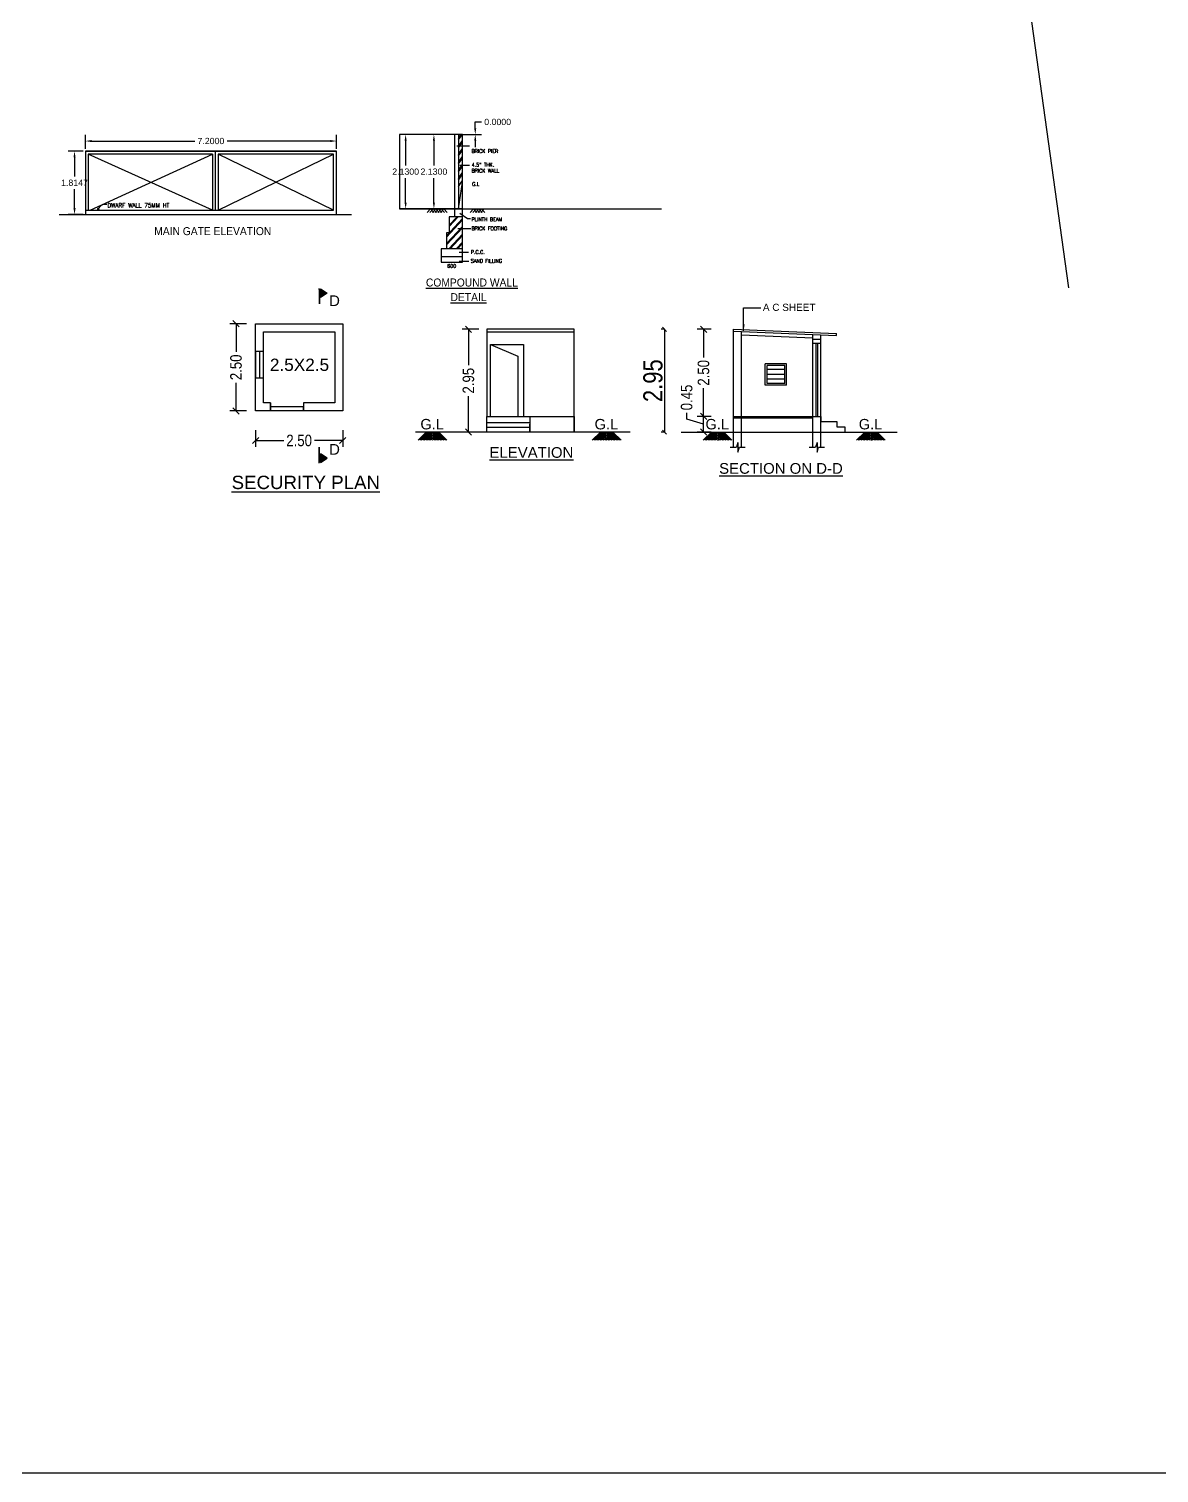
# Model space of a CAD drawing. Header units: metres. Extents: x 574 to 1032, y -195 to -67.
# Drawn here: x 657.76 to 690.17, y -190.21 to -148.79 of the extents above; entities that cross this region are included whole.
import ezdxf

# ---------------------------------------------------------------- set-up
doc = ezdxf.new("R2010")
doc.units = ezdxf.units.M
doc.header["$LTSCALE"] = 20
doc.header["$MEASUREMENT"] = 0
doc.header["$PDMODE"] = 2
doc.linetypes.add('DOT2', pattern=[0.125, 0, -0.125])
for name, color, linetype in [('BLK_1_FLR_1_CHAJJA', 6, 'Continuous'), ('COMPOUNDWALL', 58, 'Continuous'), ('CYAN', 4, 'Continuous'), ('DIM', 4, 'Continuous'), ('GREEN', 3, 'Continuous'), ('GUARD_ROOM', 2, 'Continuous'), ('MAIN_GATE', 57, 'Continuous'), ('RED', 1, 'Continuous'), ('SNO', 6, 'Continuous'), ('TEXT', 3, 'Continuous'), ('txt', 2, 'Continuous'), ('WALL', 4, 'Continuous'), ('YELLOW', 2, 'Continuous')]:
    doc.layers.add(name, color=color, linetype=linetype)
doc.styles.get("Standard").update_dxf_attribs({"font": 'arial.ttf'})
doc.styles.add('style1', font='ARIALN.TTF')
doc.styles.add('T', font='ROMI____.pfb', dxfattribs={"width": 1.2, "height": 24})
doc.styles.add('T1', font='ROMANS.shx', dxfattribs={"width": 0.96, "height": 4})
doc.dimstyles.new('main dim', dxfattribs={"dimtxt": 0.15, "dimasz": 0.12, "dimexe": 0.1, "dimexo": 0.1, "dimgap": 0.05, "dimtad": 1, "dimzin": 3, "dimdsep": 46, "dimtxsty": 'style1', "dimblk": 'OBLIQUE', "dimcen": 0.125, "dimclrd": 8, "dimclre": 8, "dimclrt": 7, "dimadec": 0, "dimazin": 0, "dimtfac": 0.8, "dimtix": 1, "dimtofl": 0, "dimtmove": 2, "dimatfit": 0, "dimfxl": 0, "dimtolj": 1, "dimtzin": 0, "dimarcsym": 0})
doc.dimstyles.new('Rj Approval Inner', dxfattribs={"dimtxt": 0.23, "dimasz": 0.18, "dimexe": 0.18, "dimexo": 0.0625, "dimgap": 0.09, "dimtad": 0, "dimzin": 0, "dimdsep": 46, "dimtxsty": 'style1', "dimblk": 'OBLIQUE', "dimcen": 0.09, "dimclrd": 8, "dimclre": 8, "dimclrt": 256, "dimadec": 0, "dimazin": 0, "dimtfac": 1, "dimtofl": 0, "dimtmove": 1, "dimatfit": 3, "dimfxl": 0, "dimtolj": 1, "dimtzin": 0, "dimlwd": -1, "dimlwe": -1, "dimarcsym": 0})
doc.dimstyles.get("Standard").update_dxf_attribs({"dimtxt": 0.18, "dimasz": 0.18, "dimexe": 0.18, "dimexo": 0.0625, "dimgap": 0.09, "dimtad": 0, "dimtih": 1, "dimtoh": 1, "dimdec": 4, "dimzin": 0, "dimdsep": 46, "dimtxsty": 'Standard', "dimcen": 0.09, "dimadec": 0, "dimazin": 0, "dimtfac": 1, "dimtdec": 4, "dimtofl": 0, "dimtmove": 0, "dimatfit": 3, "dimfxl": 0, "dimtolj": 1, "dimtzin": 0, "dimarcsym": 0})

# ---------------------------------------------------------------- blocks, each defined once
blk = doc.blocks.new('*D130')
at = {"layer": 'COMPOUNDWALL', "color": 0, "lineweight": -2}
for p, q in [((670.026, -151.823), (669.199, -151.823)), ((669.379, -152.003), (669.379, -152.707)), ((669.379, -153.773), (669.379, -153.07)), ((670.026, -153.953), (669.199, -153.953))]:
    blk.add_line(p, q, dxfattribs=at)
at = {"layer": 'COMPOUNDWALL', "color": 0}
for points in [[(669.349, -152.003), (669.409, -152.003), (669.379, -151.823)], [(669.349, -153.773), (669.409, -153.773), (669.379, -153.953)]]:
    blk.add_solid(points, dxfattribs=at)
at = {"layer": 'Defpoints', "color": 0}
for p in [(669.379, -151.823), (670.088, -151.823), (670.088, -153.953)]:
    blk.add_point(p, dxfattribs=at)
at = {"layer": 'COMPOUNDWALL', "color": 0, "insert": (669.379, -152.888), "char_height": 0.18, "attachment_point": 5}
blk.add_mtext('\\A1;2.1300', dxfattribs=at)
blk = doc.blocks.new('*D131')
at = {"layer": 'COMPOUNDWALL', "color": 0, "lineweight": -2}
for p, q in [((670.026, -151.823), (668.388, -151.823)), ((668.568, -152.003), (668.568, -152.707)), ((668.568, -153.773), (668.568, -153.07)), ((670.026, -153.953), (668.388, -153.953))]:
    blk.add_line(p, q, dxfattribs=at)
at = {"layer": 'COMPOUNDWALL', "color": 0}
for points in [[(668.538, -152.003), (668.598, -152.003), (668.568, -151.823)], [(668.538, -153.773), (668.598, -153.773), (668.568, -153.953)]]:
    blk.add_solid(points, dxfattribs=at)
at = {"layer": 'Defpoints', "color": 0}
for p in [(670.088, -151.823), (668.568, -153.953), (670.088, -153.953)]:
    blk.add_point(p, dxfattribs=at)
at = {"layer": 'COMPOUNDWALL', "color": 0, "insert": (668.568, -152.888), "char_height": 0.18, "attachment_point": 5}
blk.add_mtext('\\A1;2.1300', dxfattribs=at)
blk = doc.blocks.new('*D132')
at = {"layer": 'COMPOUNDWALL', "color": 0, "lineweight": -2}
for p, q in [((670.564, -151.643), (670.564, -151.463)), ((670.564, -151.463), (670.744, -151.463)), ((670.151, -151.823), (670.744, -151.823)), ((670.151, -151.823), (670.744, -151.823)), ((670.564, -152.003), (670.564, -152.183))]:
    blk.add_line(p, q, dxfattribs=at)
at = {"layer": 'COMPOUNDWALL', "color": 0}
for points in [[(670.534, -151.643), (670.594, -151.643), (670.564, -151.823)], [(670.534, -152.003), (670.594, -152.003), (670.564, -151.823)]]:
    blk.add_solid(points, dxfattribs=at)
at = {"layer": 'Defpoints', "color": 0}
for p in [(670.088, -151.823), (670.088, -151.823), (670.564, -151.823)]:
    blk.add_point(p, dxfattribs=at)
at = {"layer": 'COMPOUNDWALL', "color": 0, "insert": (671.207, -151.463), "char_height": 0.18, "attachment_point": 5}
blk.add_mtext('\\A1;0.0000', dxfattribs=at)
blk = doc.blocks.new('*D133')
at = {"layer": 'Defpoints', "color": 0}
for p in [(659.073, -152.298), (659.384, -152.298), (659.384, -154.113)]:
    blk.add_point(p, dxfattribs=at)
at = {"layer": 'MAIN_GATE', "color": 0, "lineweight": -2}
for p, q in [((659.322, -152.298), (658.893, -152.298)), ((659.073, -152.478), (659.073, -153.024)), ((659.073, -153.933), (659.073, -153.388)), ((659.322, -154.113), (658.893, -154.113))]:
    blk.add_line(p, q, dxfattribs=at)
at = {"layer": 'MAIN_GATE', "color": 0}
for points in [[(659.043, -152.478), (659.103, -152.478), (659.073, -152.298)], [(659.043, -153.933), (659.103, -153.933), (659.073, -154.113)]]:
    blk.add_solid(points, dxfattribs=at)
at = {"layer": 'MAIN_GATE', "color": 0, "insert": (659.073, -153.206), "char_height": 0.18, "attachment_point": 5}
blk.add_mtext('\\A1;1.8147', dxfattribs=at)
blk = doc.blocks.new('*D134')
at = {"layer": 'Defpoints', "color": 0}
for p in [(659.384, -152.298), (666.584, -152.009), (666.584, -152.298)]:
    blk.add_point(p, dxfattribs=at)
at = {"layer": 'MAIN_GATE', "color": 0, "lineweight": -2}
for p, q in [((659.384, -152.236), (659.384, -151.829)), ((666.584, -152.236), (666.584, -151.829)), ((659.564, -152.009), (662.522, -152.009)), ((666.404, -152.009), (663.447, -152.009))]:
    blk.add_line(p, q, dxfattribs=at)
at = {"layer": 'MAIN_GATE', "color": 0}
for points in [[(659.564, -151.979), (659.564, -152.039), (659.384, -152.009)], [(666.404, -151.979), (666.404, -152.039), (666.584, -152.009)]]:
    blk.add_solid(points, dxfattribs=at)
at = {"layer": 'MAIN_GATE', "color": 0, "insert": (662.984, -152.009), "char_height": 0.18, "attachment_point": 5}
blk.add_mtext('\\A1;7.2000', dxfattribs=at)
blk = doc.blocks.new('_Oblique')
at = {"color": 0, "linetype": 'ByBlock', "lineweight": -2}
blk.add_line((-0.5, -0.5), (0.5, 0.5), dxfattribs=at)
blk = doc.blocks.new('G')
at = {"layer": 'RED', "color": 1}
for p, q in [((-177, 0), (-413, -234)), ((-133, 0), (-368, -234)), ((-89, 0), (-324, -234)), ((-44, 0), (-280, -234)), ((0, 0), (-235, -234)), ((0, -44), (-191, -234)), ((0, -88), (-147, -234)), ((0, -132), (-103, -234)), ((0, -176), (-58, -234)), ((0, -221), (-14, -234)), ((0, 0), (235, -234)), ((0, -44), (191, -234)), ((0, -88), (147, -234)), ((0, -132), (103, -234)), ((0, -176), (58, -234)), ((0, -221), (14, -234)), ((44, 0), (280, -234)), ((89, 0), (324, -234)), ((133, 0), (368, -234)), ((177, 0), (413, -234))]:
    blk.add_line(p, q, dxfattribs=at)
blk = doc.blocks.new('*D135')
at = {"layer": 'Defpoints', "color": 0, "linetype": 'ByBlock', "ltscale": 100}
for p in [(677.111, -159.907), (677.387, -159.907), (677.387, -160.357)]:
    blk.add_point(p, dxfattribs=at)
at = {"layer": 'SNO', "color": 8, "ltscale": 100}
for p, q in [((676.627, -159.987), (676.627, -159.807)), ((677.111, -160.132), (676.627, -159.987)), ((677.325, -159.907), (676.931, -159.907)), ((677.111, -160.357), (677.111, -159.907)), ((677.325, -160.357), (676.931, -160.357))]:
    blk.add_line(p, q, dxfattribs=at)
at = {"layer": 'SNO', "color": 8, "linetype": 'ByBlock', "ltscale": 100, "xscale": 0.18, "yscale": 0.18, "zscale": 0.18}
for p, rotation in [((677.111, -159.907), 90), ((677.111, -160.357), 270)]:
    blk.add_blockref('_Oblique', p, dxfattribs=dict(at, rotation=rotation))
at = {"layer": 'SNO', "linetype": 'ByBlock', "ltscale": 100, "insert": (676.627, -159.364), "char_height": 0.33, "attachment_point": 5, "rotation": 90, "style": 'style1'}
blk.add_mtext('\\A1;0.45', dxfattribs=at)
blk = doc.blocks.new('*D136')
at = {"layer": 'Defpoints', "color": 0, "linetype": 'ByBlock', "ltscale": 100}
for p in [(677.111, -157.407), (677.387, -157.407), (677.387, -159.907)]:
    blk.add_point(p, dxfattribs=at)
at = {"layer": 'SNO', "color": 8, "ltscale": 100}
for p, q in [((677.325, -157.407), (676.931, -157.407)), ((677.111, -157.407), (677.111, -158.214)), ((677.111, -159.907), (677.111, -159.1)), ((677.325, -159.907), (676.931, -159.907))]:
    blk.add_line(p, q, dxfattribs=at)
at = {"layer": 'SNO', "color": 8, "linetype": 'ByBlock', "ltscale": 100, "xscale": 0.18, "yscale": 0.18, "zscale": 0.18}
for p, rotation in [((677.111, -157.407), 90), ((677.111, -159.907), 270)]:
    blk.add_blockref('_Oblique', p, dxfattribs=dict(at, rotation=rotation))
at = {"layer": 'SNO', "linetype": 'ByBlock', "ltscale": 100, "insert": (677.111, -158.657), "char_height": 0.33, "attachment_point": 5, "rotation": 90, "style": 'style1'}
blk.add_mtext('\\A1;2.50', dxfattribs=at)
blk = doc.blocks.new('*D137')
at = {"layer": 'Defpoints', "color": 0, "linetype": 'ByBlock', "ltscale": 100}
for p in [(670.37, -157.407), (670.898, -157.407), (670.898, -160.357)]:
    blk.add_point(p, dxfattribs=at)
at = {"layer": 'SNO', "color": 8, "ltscale": 100}
for p, q in [((670.67, -157.407), (670.19, -157.407)), ((670.37, -157.407), (670.37, -158.437)), ((670.37, -160.357), (670.37, -159.327)), ((670.67, -160.357), (670.19, -160.357))]:
    blk.add_line(p, q, dxfattribs=at)
at = {"layer": 'SNO', "color": 8, "linetype": 'ByBlock', "ltscale": 100, "xscale": 0.18, "yscale": 0.18, "zscale": 0.18}
for p, rotation in [((670.37, -157.407), 90), ((670.37, -160.357), 270)]:
    blk.add_blockref('_Oblique', p, dxfattribs=dict(at, rotation=rotation))
at = {"layer": 'SNO', "linetype": 'ByBlock', "ltscale": 100, "insert": (670.37, -158.882), "char_height": 0.33, "attachment_point": 5, "rotation": 90, "style": 'style1'}
blk.add_mtext('\\A1;2.95', dxfattribs=at)
blk = doc.blocks.new('*D138')
at = {"layer": 'Defpoints', "color": 0, "ltscale": 1.5}
for p in [(677.973, -157.407), (675.993, -160.357), (677.973, -160.357)]:
    blk.add_point(p, dxfattribs=at)
at = {"layer": 'GUARD_ROOM', "color": 8, "linetype": 'DOT2', "lineweight": -2, "ltscale": 1.5}
for p, q in [((675.993, -157.407), (675.893, -157.407)), ((675.993, -160.357), (675.893, -160.357))]:
    blk.add_line(p, q, dxfattribs=at)
at = {"layer": 'GUARD_ROOM', "color": 8, "lineweight": -2, "ltscale": 1.5}
blk.add_line((675.993, -157.407), (675.993, -160.357), dxfattribs=at)
at = {"layer": 'GUARD_ROOM', "color": 8, "lineweight": -2, "ltscale": 1.5, "xscale": 0.12, "yscale": 0.12, "zscale": 0.12}
for p, rotation in [((675.993, -157.407), 90), ((675.993, -160.357), 270)]:
    blk.add_blockref('_Oblique', p, dxfattribs=dict(at, rotation=rotation))
at = {"layer": 'GUARD_ROOM', "color": 7, "ltscale": 1.5, "insert": (675.662, -158.882), "char_height": 0.55, "attachment_point": 5, "rotation": 90, "style": 'style1'}
blk.add_mtext('\\A1;2.95', dxfattribs=at)
blk = doc.blocks.new('*D139')
at = {"layer": 'Defpoints', "color": 0, "linetype": 'ByBlock', "ltscale": 100}
for p in [(664.264, -159.749), (666.764, -159.749), (666.764, -160.598)]:
    blk.add_point(p, dxfattribs=at)
at = {"layer": 'SNO', "color": 8, "ltscale": 100}
for p, q in [((664.264, -160.298), (664.264, -160.778)), ((664.264, -160.598), (665.071, -160.598)), ((666.764, -160.598), (665.958, -160.598)), ((666.764, -160.298), (666.764, -160.778))]:
    blk.add_line(p, q, dxfattribs=at)
at = {"layer": 'SNO', "color": 8, "linetype": 'ByBlock', "ltscale": 100, "xscale": 0.18, "yscale": 0.18, "zscale": 0.18, "rotation": 180}
blk.add_blockref('_Oblique', (664.264, -160.598), dxfattribs=at)
at = {"layer": 'SNO', "color": 8, "linetype": 'ByBlock', "ltscale": 100, "xscale": 0.18, "yscale": 0.18, "zscale": 0.18}
blk.add_blockref('_Oblique', (666.764, -160.598), dxfattribs=at)
at = {"layer": 'SNO', "linetype": 'ByBlock', "ltscale": 100, "insert": (665.514, -160.598), "char_height": 0.33, "attachment_point": 5, "style": 'style1'}
blk.add_mtext('\\A1;2.50', dxfattribs=at)
blk = doc.blocks.new('*D140')
at = {"layer": 'Defpoints', "color": 0, "linetype": 'ByBlock', "ltscale": 100}
for p in [(663.704, -157.249), (664.264, -157.249), (664.264, -159.749)]:
    blk.add_point(p, dxfattribs=at)
at = {"layer": 'SNO', "color": 8, "ltscale": 100}
for p, q in [((664.004, -157.249), (663.524, -157.249)), ((663.704, -157.249), (663.704, -158.056)), ((663.704, -159.749), (663.704, -158.942)), ((664.004, -159.749), (663.524, -159.749))]:
    blk.add_line(p, q, dxfattribs=at)
at = {"layer": 'SNO', "color": 8, "linetype": 'ByBlock', "ltscale": 100, "xscale": 0.18, "yscale": 0.18, "zscale": 0.18}
for p, rotation in [((663.704, -157.249), 90), ((663.704, -159.749), 270)]:
    blk.add_blockref('_Oblique', p, dxfattribs=dict(at, rotation=rotation))
at = {"layer": 'SNO', "linetype": 'ByBlock', "ltscale": 100, "insert": (663.704, -158.499), "char_height": 0.33, "attachment_point": 5, "rotation": 90, "style": 'style1'}
blk.add_mtext('\\A1;2.50', dxfattribs=at)

msp = doc.modelspace()

# ---------------------------------------------------------------- hatches: boundary and pattern name
at = {"layer": 'RED'}
h = msp.add_hatch(dxfattribs=at)
h.set_pattern_fill('ANSI31', color=1, scale=0.008591, angle=-360, style=0)
h.set_pattern_definition([(45, (750.279978, -196.609428), (-0.019287141, 0.019287141), [])])
h.paths.add_polyline_path([(666.29442, -156.36926), (666.13693, -156.26727), (666.13693, -156.47125)])
h = msp.add_hatch(dxfattribs=at)
h.set_pattern_fill('ANSI31', color=1, scale=0.008591, angle=-360, style=0)
h.set_pattern_definition([(45, (750.279978, -196.137412), (-0.019287141, 0.019287141), [])])
h.paths.add_polyline_path([(666.29442, -161.10094), (666.13693, -161.20293), (666.13693, -160.99895)])

# ---------------------------------------------------------------- linework, layer by layer
at = {"ltscale": 1.5}
for p, q in [((659.3844, -152.29837), (666.5844, -152.29837)), ((673.39841, -157.40697), (670.89841, -157.40697)), ((670.89841, -157.40697), (670.89841, -159.90697)), ((673.39841, -157.48806), (670.89841, -157.48806)), ((673.39841, -159.90697), (673.39841, -157.40697)), ((664.49424, -158.04641), (664.26424, -158.04641)), ((664.26424, -158.04641), (664.26424, -158.79652)), ((664.49424, -158.04641), (664.37924, -158.04641)), ((664.37924, -158.04641), (664.37924, -158.79652)), ((664.49424, -158.79652), (664.49424, -158.04641)), ((671.00039, -159.90697), (671.00039, -157.84578)), ((671.00039, -157.84578), (671.94503, -157.84578)), ((671.94503, -157.84578), (671.94503, -159.90697)), ((664.26424, -158.79652), (664.49424, -158.79652)), ((664.69405, -159.51909), (664.69405, -159.74909)), ((664.69405, -159.74909), (664.69405, -159.51909)), ((665.64387, -159.63409), (664.69405, -159.63409)), ((665.64387, -159.51909), (665.64387, -159.74909)), ((665.64387, -159.74909), (665.64387, -159.63409)), ((670.89841, -160.35697), (670.89841, -159.90697)), ((670.89841, -159.90697), (673.39841, -159.90697)), ((672.12938, -160.0876), (670.89841, -160.0876)), ((672.12938, -160.2233), (670.89841, -160.2233)), ((672.12938, -159.90697), (672.12938, -160.35697)), ((672.12938, -160.35697), (672.12938, -160.13197)), ((673.39841, -159.90697), (673.39841, -160.35697)), ((673.39841, -160.35697), (673.39841, -159.90697))]:
    msp.add_line(p, q, dxfattribs=at)
msp.add_lwpolyline([(664.26424, -157.24909), (666.76424, -157.24909), (666.76424, -159.74909), (664.26424, -159.74909)], close=True, dxfattribs=at)
for points in [[(664.69405, -159.51909), (664.49424, -159.51909), (664.49424, -157.47909), (666.53424, -157.47909), (666.53424, -159.51909), (665.64387, -159.51909)], [(671.00039, -157.84578), (671.78745, -158.17438), (671.78745, -159.90697)]]:
    msp.add_lwpolyline(points, dxfattribs=at)
at = {"layer": 'BLK_1_FLR_1_CHAJJA', "ltscale": 1.5}
for p, q in [((668.38763, -151.82349), (668.38763, -153.95349)), ((668.38763, -153.95349), (675.90096, -153.95349))]:
    msp.add_line(p, q, dxfattribs=at)
at = {"layer": 'DIM'}
for p, q in [((669.97325, -151.82349), (669.97325, -153.95349)), ((670.08825, -151.82349), (669.97325, -151.82349)), ((670.08825, -151.97683), (670.1939, -151.82349)), ((670.08825, -151.93178), (670.16286, -151.82349)), ((670.08825, -152.16178), (670.20325, -151.99488)), ((670.03304, -152.14522), (670.40351, -152.14522)), ((670.08825, -152.20683), (670.20325, -152.03992)), ((670.08825, -152.39178), (670.20325, -152.22488)), ((670.08825, -152.43683), (670.20325, -152.26992)), ((670.08825, -152.62178), (670.20325, -152.45488)), ((670.08825, -152.66683), (670.20325, -152.49992)), ((670.08825, -152.85178), (670.20325, -152.68488)), ((670.08825, -152.89683), (670.20325, -152.72992)), ((670.12125, -152.70348), (670.40351, -152.70348)), ((670.08825, -153.08178), (670.20325, -152.91488)), ((670.08825, -153.12683), (670.20325, -152.95992)), ((670.08825, -153.31178), (670.20325, -153.14488)), ((670.08825, -153.95349), (670.20325, -153.18992)), ((659.73487, -153.98808), (659.74652, -153.92061)), ((659.73487, -153.98808), (659.8013, -153.97148)), ((669.18213, -154.05571), (669.27929, -153.95349)), ((669.25879, -154.05571), (669.35596, -153.95349)), ((669.37646, -154.05571), (669.27929, -153.95349)), ((669.33546, -154.05571), (669.43263, -153.95349)), ((669.45313, -154.05571), (669.35596, -153.95349)), ((669.41213, -154.05571), (669.50929, -153.95349)), ((669.5298, -154.05571), (669.43263, -153.95349)), ((669.48879, -154.05571), (669.58596, -153.95349)), ((669.60646, -154.05571), (669.50929, -153.95349)), ((669.56546, -154.05571), (669.66263, -153.95349)), ((669.68313, -154.05571), (669.58596, -153.95349)), ((669.7598, -154.05571), (669.66263, -153.95349)), ((670.4167, -154.05571), (670.51387, -153.95349)), ((670.49337, -154.05571), (670.59054, -153.95349)), ((670.61104, -154.05571), (670.51387, -153.95349)), ((670.57003, -154.05571), (670.6672, -153.95349)), ((670.6877, -154.05571), (670.59054, -153.95349)), ((670.6467, -154.05571), (670.74387, -153.95349)), ((670.76437, -154.05571), (670.6672, -153.95349)), ((670.72337, -154.05571), (670.82054, -153.95349)), ((670.84104, -154.05571), (670.74387, -153.95349)), ((669.74325, -154.72553), (670.20325, -154.23465)), ((669.74325, -154.76291), (670.20325, -154.27203)), ((669.74325, -154.94978), (670.20325, -154.4589)), ((669.81992, -154.45685), (670.07608, -154.18349)), ((669.81992, -154.41948), (670.04105, -154.18349)), ((670.12557, -154.07815), (670.34422, -154.22884)), ((670.34422, -154.22884), (670.42716, -154.22884)), ((669.74325, -154.98715), (670.20325, -154.49627)), ((669.80934, -155.10349), (670.20325, -154.68314)), ((669.84436, -155.10349), (670.20325, -154.72051)), ((670.06525, -154.51515), (670.4347, -154.51515)), ((670.01948, -155.10349), (670.20325, -154.90738)), ((670.0545, -155.10349), (670.20325, -154.94476)), ((670.10295, -155.20081), (670.37438, -155.20081)), ((670.10295, -155.44945), (670.38192, -155.44945))]:
    msp.add_line(p, q, dxfattribs=at)
msp.add_arc((659.97204, -154.07907), 0.25402, 83.35485, 159.011928, dxfattribs=at)
at = {"layer": 'GREEN'}
for p, q in [((666.06466, -156.24345), (666.09703, -156.24345)), ((666.08408, -156.24345), (666.08408, -156.67699)), ((666.09703, -156.24345), (666.09703, -156.67699)), ((666.12398, -156.24345), (666.12398, -156.49507)), ((666.12398, -156.24345), (666.31824, -156.36926)), ((666.31824, -156.36926), (666.12398, -156.49507)), ((679.49398, -158.39569), (678.88065, -158.39569)), ((678.88065, -159.00902), (678.88065, -158.39569)), ((679.49398, -159.00902), (679.49398, -158.39569)), ((679.49398, -159.00902), (678.88065, -159.00902)), ((677.97272, -159.94474), (680.24272, -159.94474)), ((675.00501, -160.35697), (668.85258, -160.35697)), ((666.08408, -161.22675), (666.08408, -160.79321)), ((666.09703, -161.22675), (666.09703, -160.79321)), ((666.31824, -161.10094), (666.12398, -160.97513)), ((666.12398, -161.22675), (666.12398, -160.97513)), ((666.12398, -161.22675), (666.31824, -161.10094)), ((666.06466, -161.22675), (666.09703, -161.22675))]:
    msp.add_line(p, q, dxfattribs=at)
at = {"layer": 'GREEN', "linetype": 'ByBlock', "ltscale": 100}
for p, q in [((677.97272, -160.7918), (677.97272, -157.40697)), ((678.20272, -160.79191), (678.20272, -157.46683)), ((678.20272, -157.56686), (680.24272, -157.65429)), ((680.24272, -160.7918), (680.24272, -157.5542)), ((680.24272, -157.69197), (680.47272, -157.69197)), ((680.47272, -160.79191), (680.47272, -157.56406)), ((680.24272, -157.80697), (680.47272, -157.80697)), ((677.97272, -159.90697), (680.47272, -159.90697)), ((680.47272, -159.90697), (680.47272, -160.05697)), ((680.47272, -160.05697), (680.70272, -160.05697)), ((680.70272, -160.05697), (680.93272, -160.05697)), ((680.93272, -160.05697), (680.93272, -160.20697)), ((680.93272, -160.20697), (681.16272, -160.20697)), ((681.16272, -160.20697), (681.16272, -160.35697)), ((676.47272, -160.35697), (677.97272, -160.35697)), ((677.20272, -160.35697), (680.47272, -160.35697)), ((680.47272, -160.35697), (682.66272, -160.35697))]:
    msp.add_line(p, q, dxfattribs=at)
at = {"layer": 'MAIN_GATE'}
msp.add_lwpolyline([(659.3844, -154.11308), (666.5844, -154.11308), (666.5844, -152.29837), (659.3844, -152.29837)], close=True, dxfattribs=at)
at = {"layer": 'RED', "color": 1, "ltscale": 100}
msp.add_line((686.26539, -146.8111), (687.57422, -156.2205), dxfattribs=at)
at = {"layer": 'RED', "color": 1}
for p, q in [((666.13693, -156.26727), (666.13693, -156.47125)), ((666.13693, -156.26727), (666.29442, -156.36926)), ((666.29442, -156.36926), (666.13693, -156.47125)), ((666.29442, -161.10094), (666.13693, -160.99895)), ((666.13693, -161.20293), (666.13693, -160.99895)), ((666.13693, -161.20293), (666.29442, -161.10094))]:
    msp.add_line(p, q, dxfattribs=at)
at = {"layer": 'RED', "linetype": 'ByBlock', "ltscale": 100}
for p, q in [((677.97272, -157.40697), (680.92272, -157.53328)), ((677.97272, -157.45698), (680.92272, -157.58333)), ((680.92272, -157.58333), (680.92272, -157.53328)), ((680.33272, -157.80697), (680.33272, -159.90697)), ((680.38272, -157.80697), (680.38272, -159.90697))]:
    msp.add_line(p, q, dxfattribs=at)
at = {"layer": 'RED'}
for p, q in [((679.44287, -158.4468), (678.93176, -158.4468)), ((678.93176, -158.95791), (678.93176, -158.4468)), ((679.44287, -158.5618), (678.93176, -158.5618)), ((679.44287, -158.95791), (679.44287, -158.4468)), ((679.44287, -158.70235), (678.93176, -158.70235)), ((679.44287, -158.84291), (678.93176, -158.84291)), ((679.44287, -158.95791), (678.93176, -158.95791)), ((678.09637, -160.65198), (678.05393, -160.79184)), ((678.09637, -160.65198), (678.09624, -160.93175)), ((680.36637, -160.65198), (680.32393, -160.79184)), ((680.36637, -160.65198), (680.36624, -160.93175)), ((677.8699, -160.79175), (678.05393, -160.79184)), ((678.09624, -160.93175), (678.13868, -160.79188)), ((678.13868, -160.79188), (678.30494, -160.79195)), ((680.1399, -160.79175), (680.32393, -160.79184)), ((680.36624, -160.93175), (680.40868, -160.79188)), ((680.40868, -160.79188), (680.57494, -160.79195))]:
    msp.add_line(p, q, dxfattribs=at)
at = {"layer": 'RED', "color": 1, "ltscale": 100}
msp.add_lwpolyline([(573.97146, -89.86596), (748.9779, -89.86596), (748.9779, -190.21135), (573.97146, -190.21135)], close=True, dxfattribs=at)
at = {"layer": 'WALL'}
for p, q in [((670.08825, -151.82349), (670.08825, -153.95349)), ((670.20325, -151.82349), (670.08825, -151.82349)), ((670.20325, -153.95349), (670.20325, -151.82349)), ((669.97325, -153.95349), (669.05325, -153.95349)), ((670.20325, -153.95349), (669.97325, -153.95349)), ((669.97325, -153.95349), (669.97325, -154.18349)), ((670.20325, -154.18349), (670.20325, -153.95349)), ((670.20325, -153.95349), (671.12325, -153.95349)), ((670.20325, -154.18349), (669.81992, -154.18349)), ((669.81992, -154.18349), (669.81992, -154.64349)), ((670.20325, -154.64349), (670.20325, -154.18349)), ((669.81992, -154.64349), (669.74325, -154.64349)), ((669.74325, -154.64349), (669.74325, -155.10349)), ((670.20325, -155.10349), (670.20325, -154.64349)), ((670.20325, -155.10349), (669.58992, -155.10349)), ((669.58992, -155.10349), (669.58992, -155.48683)), ((670.20325, -155.48683), (670.20325, -155.10349)), ((670.20325, -155.33349), (669.58992, -155.33349)), ((669.58992, -155.48683), (670.20325, -155.48683))]:
    msp.add_line(p, q, dxfattribs=at)
at = {"layer": 'WALL', "color": 1}
for p, q in [((666.53842, -152.29837), (659.3844, -152.29837)), ((659.3844, -152.29837), (659.3844, -154.11308)), ((659.46773, -152.3817), (659.46773, -153.98808)), ((663.02536, -153.98808), (659.46773, -152.3817)), ((663.02536, -152.3817), (659.46773, -152.3817)), ((659.51833, -153.98808), (663.02536, -152.3817)), ((663.02536, -152.3817), (663.02536, -153.98808)), ((663.10869, -152.29837), (663.10869, -153.98808)), ((666.50107, -152.3817), (663.19202, -152.3817)), ((666.50107, -153.98808), (663.19202, -152.3817)), ((663.19202, -153.98808), (666.50107, -152.3817)), ((663.19202, -152.3817), (663.19202, -153.98808)), ((666.50107, -153.98808), (666.50107, -152.3817)), ((666.5844, -154.11308), (666.5844, -152.29837)), ((659.3844, -153.98808), (666.50107, -153.98808)), ((658.6344, -154.11308), (667.01712, -154.11308))]:
    msp.add_line(p, q, dxfattribs=at)

# ---------------------------------------------------------------- block references
at = {"layer": 'GREEN', "xscale": 0.0010000000002037, "yscale": 0.0010000000002037, "zscale": 0.0010000000002037}
for p in [(669.33847, -160.35697), (674.33389, -160.35697), (677.51357, -160.35697), (681.90953, -160.35697)]:
    msp.add_blockref('G', p, dxfattribs=at)

# ---------------------------------------------------------------- texts
at = {"layer": 'CYAN'}
msp.add_text('2.5X2.5', height=0.35281, dxfattribs=at).set_placement((664.67505, -158.60198))
at = {"layer": 'DIM', "style": 'T1', "width": 0.96}
for s, height, p in [('BRICK PIER', 0.104778, (670.4588, -152.35091)), ('4.5" THK.', 0.104778, (670.4588, -152.74349)), ('BRICK WALL', 0.104778, (670.4588, -152.91313)), ('G.L', 0.104778, (670.47439, -153.29631)), ('DWARF WALL 75MM HT', 0.1227692, (660.01555, -153.9129)), ('PLINTH BEAM', 0.1047778, (670.4588, -154.30656)), ('BRICK FOOTING', 0.1047778, (670.4588, -154.56683)), ('P.C.C.', 0.104778, (670.43619, -155.24471)), ('600', 0.104778, (669.76064, -155.64502)), ('SAND FILLING', 0.1047778, (670.43619, -155.49863))]:
    msp.add_text(s, height=height, dxfattribs=at).set_placement(p)
at = {"layer": 'TEXT', "color": 5, "style": 'T', "width": 0.96}
for s, p in [('MAIN GATE ELEVATION', (661.35899, -154.70712)), ('%%UCOMPOUND WALL%%U', (669.15, -156.18075)), ('%%UDETAIL%%U', (669.85595, -156.60131))]:
    msp.add_text(s, height=0.2295684, dxfattribs=at).set_placement(p)
at = {"layer": 'txt'}
msp.add_text('A C SHEET', height=0.204255, dxfattribs=at).set_placement((678.81277, -156.87987))
at = {"layer": 'YELLOW'}
for s, height, p in [('G.L', 0.3, (668.99074, -160.27897)), ('G.L', 0.3, (673.98616, -160.27897)), ('G.L', 0.3, (677.16583, -160.27897)), ('G.L', 0.3, (681.5618, -160.27897)), ('%%UELEVATION', 0.3066667, (670.97307, -161.09383)), ('%%USECTION ON D-D', 0.3066667, (677.55739, -161.55142)), ('%%USECURITY PLAN', 0.3833333, (663.57761, -161.99074))]:
    msp.add_text(s, height=height, dxfattribs=at).set_placement(p)
at = {"layer": 'YELLOW', "char_height": 0.30667, "width": 1.7377778}
for insert, attachment_point in [((666.37397, -156.43549), 1), ((666.37397, -161.00563), 7)]:
    msp.add_mtext('D', dxfattribs=dict(at, insert=insert, attachment_point=attachment_point))

# ---------------------------------------------------------------- dimensions: what is measured, and where the dimension line sits
at = {"layer": 'COMPOUNDWALL', "color": 3}
dim = msp.add_linear_dim(base=(670.5635220848, -151.8234920012), p1=(670.0882487043, -151.8234920012), p2=(670.0882487043, -151.8234920012), angle=90, dimstyle='Standard', override={"dimscale": 1}, dxfattribs=at)
dim.commit()
dim.dimension.update_dxf_attribs({"geometry": '*D132', "text_midpoint": (671.2068440494, -151.4634920012)})
at = {"layer": 'COMPOUNDWALL', "color": 2}
dim = msp.add_linear_dim(base=(668.56763, -153.95349), p1=(670.08825, -151.82349), p2=(670.08825, -153.95349), angle=90, dimstyle='Standard', dxfattribs=at)
dim.commit()
dim.dimension.update_dxf_attribs({"geometry": '*D131', "text_midpoint": (668.56763, -152.88849)})
at = {"layer": 'COMPOUNDWALL', "color": 1}
dim = msp.add_linear_dim(base=(669.37942, -151.82349), p1=(670.08825, -153.95349), p2=(670.08825, -151.82349), angle=90, dimstyle='Standard', dxfattribs=at)
dim.commit()
dim.dimension.update_dxf_attribs({"geometry": '*D130', "text_midpoint": (669.37942, -152.88849)})
at = {"layer": 'GUARD_ROOM', "ltscale": 1.5}
dim = msp.add_linear_dim(base=(675.9929, -160.35697), p1=(677.97272, -157.40697), p2=(677.97272, -160.35697), angle=90, dimstyle='main dim', override={"dimtxt": 0.55, "dimpost": '\\X', "dimfxl": 0}, dxfattribs=at)
dim.commit()
dim.dimension.update_dxf_attribs({"geometry": '*D138', "text_midpoint": (675.66208, -158.88197)})
at = {"layer": 'MAIN_GATE', "color": 2}
dim = msp.add_linear_dim(base=(666.5844, -152.00884), p1=(659.3844, -152.29837), p2=(666.5844, -152.29837), dimstyle='Standard', override={"dimscale": 1}, dxfattribs=at)
dim.commit()
dim.dimension.update_dxf_attribs({"geometry": '*D134', "text_midpoint": (662.9844, -152.00884)})
at = {"layer": 'MAIN_GATE', "color": 1}
dim = msp.add_linear_dim(base=(659.0733, -152.29837), p1=(659.3844, -154.11308), p2=(659.3844, -152.29837), angle=90, dimstyle='Standard', override={"dimscale": 1}, dxfattribs=at)
dim.commit()
dim.dimension.update_dxf_attribs({"geometry": '*D133', "text_midpoint": (659.0733, -153.20572)})
at = {"layer": 'SNO', "color": 6, "linetype": 'ByBlock', "ltscale": 100}
for base, p1, p2, picture, middle in [((663.70428, -157.24909), (664.26424, -159.74909), (664.26424, -157.24909), '*D140', (663.70428, -158.49909)), ((670.37012, -157.40697), (670.89841, -160.35697), (670.89841, -157.40697), '*D137', (670.37012, -158.88197)), ((677.1105, -157.40697), (677.38738, -159.90697), (677.38738, -157.40697), '*D136', (677.1105, -158.65697)), ((677.1105, -159.90697), (677.38738, -160.35697), (677.38738, -159.90697), '*D135', (676.62701, -159.71692))]:
    dim = msp.add_linear_dim(base=base, p1=p1, p2=p2, angle=90, dimstyle='Rj Approval Inner', override={"dimtxt": 0.33}, dxfattribs=at)
    dim.commit()
    dim.dimension.update_dxf_attribs({"geometry": picture, "text_midpoint": middle})
dim = msp.add_linear_dim(base=(666.76424, -160.59803), p1=(664.26424, -159.74909), p2=(666.76424, -159.74909), dimstyle='Rj Approval Inner', override={"dimtxt": 0.33}, dxfattribs=at)
dim.commit()
dim.dimension.update_dxf_attribs({"geometry": '*D139', "text_midpoint": (665.51424, -160.59803)})

# ---------------------------------------------------------------- leaders
at = {"layer": 'GREEN', "linetype": 'ByBlock', "ltscale": 100}
msp.add_leader([(678.25969, -157.44871), (678.25969, -156.79491), (678.74974, -156.79491)], dimstyle='Rj Approval Inner', override={"dimgap": 0.09, "dimtad": 0, "dimfxl": 0.18}, dxfattribs=at)

doc.saveas('drawing.dxf')
